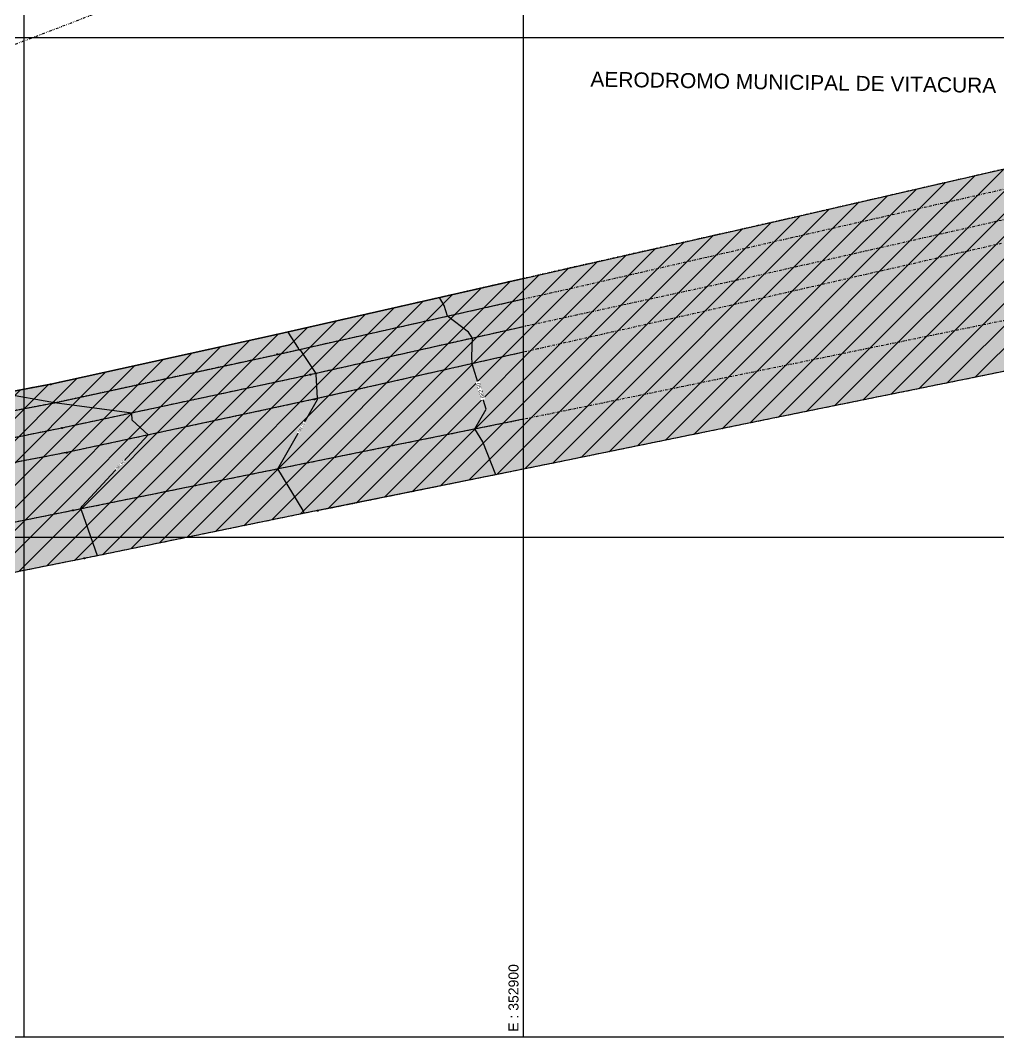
# Model space of a CAD drawing. Extents: x 350769 to 354978, y 6304672 to 6307963.
# Drawn here: x 352799.3 to 352995.1, y 6305300 to 6305503.4 of the extents above; entities that cross this region are included whole.
import ezdxf

# ---------------------------------------------------------------- set-up
doc = ezdxf.new("R2010")
doc.units = 0
doc.header["$PDMODE"] = 35
doc.header["$PDSIZE"] = 0.03
for name, pattern in [('4.0 - LO RECABARREN - DESNIVEL NUEVO$0$HIDDEN', [0.375, 0.25, -0.125]), ('CONTINUOS', [0]), ('DASHED', [19.05, 12.7, -6.35]), ('DIVIDE', [1.25, 0.5, -0.25, 0, -0.25, 0, -0.25]), ('JPG_DASHDOT', [1, 0.5, -0.25, 0, -0.25])]:
    doc.linetypes.add(name, pattern=pattern)
doc.layers.get('0').update_dxf_attribs({"linetype": 'CONTINUOUS'})
for name, color, linetype in [('0-LEVANTAMIENTO 2020.OCT', 211, 'CONTINUOUS'), ('0-LEVANTAMIENTO 2020.SEP', 252, 'CONTINUOUS'), ('1-coordenadas', 8, 'CONTINUOUS'), ('1-LINEA DE CIERRO', 7, 'DIVIDE'), ('1-PAVIMENTO', 161, 'CONTINUOUS'), ('1-TEXTOS', 7, 'CONTINUOUS'), ('2-ACHURADO JARDINERA', 252, 'CONTINUOUS'), ('2-ACHURADO RADIER', 9, 'CONTINUOUS'), ('C-TINN', 5, 'CONTINUOUS'), ('C-TOPO-MAJR', 9, 'CONTINUOUS'), ('C-TOPO-MINR', 8, 'CONTINUOUS'), ('TOP-URB-SOLERAS', 2, 'JPG_DASHDOT')]:
    doc.layers.add(name, color=color, linetype=linetype)
doc.layers.add('0_ASD_TOPOGRAFIA_ELEMENTOS', color=7, linetype='CONTINUOS', lineweight=5, true_color=0xbdbdbd)
doc.styles.add('A', font='arial.ttf', dxfattribs={"height": 2})
doc.styles.add('TEXTIS', font='arial.ttf', dxfattribs={"height": 2})

# ---------------------------------------------------------------- blocks, each defined once
blk = doc.blocks.new('COORDENADAS')
at = {"layer": '1-coordenadas'}
for p, q in [((620, -900.625), (620, -0.625)), ((720, -900.625), (720, -0.625)), ((20, -700.625), (1420, -700.625)), ((20, -800.625), (1420, -800.625)), ((20, -900.625), (1420, -900.625))]:
    blk.add_line(p, q, dxfattribs=at)
blk = doc.blocks.new('TOPOGRAFIA')
at = {"layer": '1-coordenadas', "color": 9, "linetype": '4.0 - LO RECABARREN - DESNIVEL NUEVO$0$HIDDEN', "lineweight": 0, "ltscale": 50, "true_color": 0xbdbdbd}
for p, q in [((390800, 6302300), (390800, 6303200)), ((390900, 6302300), (390900, 6303200)), ((390200, 6302500), (390900, 6302500)), ((390200, 6302400), (390900, 6302400)), ((390200, 6302300), (390900, 6302300))]:
    blk.add_line(p, q, dxfattribs=at)
at = {"layer": '1-LINEA DE CIERRO', "color": 9, "true_color": 0xbdbdbd, "flags": 128}
blk.add_lwpolyline([(390280.92, 6302302.55), (390301.11, 6302310.62), (390303.48, 6302304.64), (390338.62, 6302318.19), (390369.79, 6302330.19), (390401.2, 6302342.36), (390434.78, 6302355.4), (390467.08, 6302367.94), (390498.99, 6302380.27), (390532.22, 6302393.52), (390576.52, 6302411.29), (390608.95, 6302424.29), (390644.31, 6302438.55), (390673.66, 6302450.27), (390710.2, 6302464.15), (390750.81, 6302480.47), (390811.66, 6302503.78), (390838.2, 6302514.07)], dxfattribs=at)
at = {"layer": '1-PAVIMENTO', "color": 9, "true_color": 0xbdbdbd}
for p, q in [((390900, 6302437.01), (390858.11, 6302427.58)), ((390858.11, 6302427.58), (390808.55, 6302416.92)), ((390809.82, 6302405.37), (390900, 6302423.64)), ((390808.55, 6302416.92), (390758.23, 6302407.22)), ((390759.29, 6302395.21), (390809.82, 6302405.37))]:
    blk.add_line(p, q, dxfattribs=at)
at = {"layer": '1-PAVIMENTO', "color": 9, "true_color": 0xbdbdbd, "flags": 128}
for points in [[(390900, 6302451.75), (390850.57, 6302440.52), (390805.35, 6302430.58), (390769.91, 6302423.92), (390735.43, 6302417.58, -0.199761), (390729.48, 6302417.89, -0.163799), (390728.65, 6302418.71), (390731.18, 6302425.01), (390727.09, 6302428.87, -0.36477), (390723.88, 6302427.39), (390705.2, 6302433.55), (390703.25, 6302437.5)], [(390900, 6302442.1), (390857.31, 6302432.48), (390807.58, 6302421.81), (390757.54, 6302411.68), (390713.93, 6302403.62), (390665.26, 6302394.31), (390616.29, 6302386.21, -0.354627), (390618.74, 6302391.03), (390665.57, 6302399.97), (390692.28, 6302405.03), (390732.23, 6302412.88), (390769.81, 6302419.92), (390806.1, 6302426.9), (390850.72, 6302436.56), (390900, 6302447.65)], [(390900, 6302413.59), (390861.04, 6302405.71), (390858.8, 6302405.31), (390812.05, 6302395.71), (390761.02, 6302385.48), (390719.26, 6302376.91), (390670.45, 6302366.92), (390615.03, 6302355.76), (390611.64, 6302384.92, -0.368114), (390613.47, 6302394.13), (390664.65, 6302403.86), (390691.35, 6302409)]]:
    blk.add_lwpolyline(points, format="xyb", dxfattribs=at)
at = {"layer": 'C-TINN', "color": 9, "linetype": 'Continuous', "lineweight": -3, "true_color": 0xbdbdbd}
for points, elevation in [([(390850.47, 6302440.42), (390850.47, 6302440.62), (390850.67, 6302440.62), (390850.67, 6302440.42), (390850.47, 6302440.42)], 681.96), ([(390850.62, 6302436.46), (390850.62, 6302436.66), (390850.82, 6302436.66), (390850.82, 6302436.46), (390850.62, 6302436.46)], 681.93), ([(390857.21, 6302432.38), (390857.21, 6302432.58), (390857.41, 6302432.58), (390857.41, 6302432.38), (390857.21, 6302432.38)], 681.98), ([(390805.25, 6302430.48), (390805.25, 6302430.68), (390805.45, 6302430.68), (390805.45, 6302430.48), (390805.25, 6302430.48)], 681.63), ([(390806, 6302426.8), (390806, 6302427), (390806.2, 6302427), (390806.2, 6302426.8), (390806, 6302426.8)], 681.5), ([(390858.01, 6302427.48), (390858.01, 6302427.68), (390858.21, 6302427.68), (390858.21, 6302427.48), (390858.01, 6302427.48)], 681.99), ([(390807.48, 6302421.71), (390807.48, 6302421.91), (390807.68, 6302421.91), (390807.68, 6302421.71), (390807.48, 6302421.71)], 681.31), ([(390808.45, 6302416.82), (390808.45, 6302417.02), (390808.65, 6302417.02), (390808.65, 6302416.82), (390808.45, 6302416.82)], 681.26), ([(390809.72, 6302405.27), (390809.72, 6302405.47), (390809.92, 6302405.47), (390809.92, 6302405.27), (390809.72, 6302405.27)], 681.48), ([(390858.7, 6302405.21), (390858.7, 6302405.41), (390858.9, 6302405.41), (390858.9, 6302405.21), (390858.7, 6302405.21)], 682.03), ([(390811.95, 6302395.61), (390811.95, 6302395.81), (390812.15, 6302395.81), (390812.15, 6302395.61), (390811.95, 6302395.61)], 681.47)]:
    blk.add_lwpolyline(points, dxfattribs=dict(at, elevation=elevation))
for p in [(390850.57, 6302440.52, 681.96), (390850.72, 6302436.56, 681.93), (390857.31, 6302432.48, 681.98), (390805.35, 6302430.58, 681.63), (390806.1, 6302426.9, 681.5), (390858.11, 6302427.58, 681.99), (390807.58, 6302421.81, 681.31), (390808.55, 6302416.92, 681.26), (390809.82, 6302405.37, 681.48), (390858.8, 6302405.31, 682.03), (390812.05, 6302395.71, 681.47)]:
    blk.add_point(p, dxfattribs=at)
at = {"layer": 'C-TOPO-MAJR', "color": 9, "linetype": 'Continuous', "lineweight": -3, "true_color": 0xbdbdbd, "elevation": 682.5}
blk.add_lwpolyline([(390894.44, 6302412.48), (390891.86, 6302419.04), (390890.26, 6302421.67), (390892.51, 6302425.57), (390889.74, 6302434.7), (390889.68, 6302436.15), (390889.8, 6302439.8), (390888.96, 6302441.04), (390884.8, 6302444.23), (390884.14, 6302446.38), (390883.17, 6302447.93)], dxfattribs=at)
at = {"layer": 'C-TOPO-MINR', "color": 9, "linetype": 'Continuous', "lineweight": -3, "true_color": 0xbdbdbd}
for points, elevation in [([(390856.07, 6302404.75), (390855.87, 6302405.31), (390850.79, 6302413.67), (390858.78, 6302427.54), (390858.73, 6302427.72), (390858.5, 6302432.61), (390858.5, 6302432.75), (390855.54, 6302437.13), (390855.01, 6302437.53), (390854.93, 6302437.8), (390852.87, 6302441.04)], 682), ([(390814.7, 6302396.26), (390811.5, 6302405.37), (390811.32, 6302405.68), (390811.62, 6302406.2), (390824.89, 6302420.44), (390821.64, 6302423.42), (390821.61, 6302424.82), (390806.1, 6302426.9), (390795.63, 6302428.76)], 681.5)]:
    blk.add_lwpolyline(points, dxfattribs=dict(at, elevation=elevation))
at = {"layer": '1-coordenadas', "color": 9, "lineweight": 0, "true_color": 0xbdbdbd, "style": 'A'}
blk.add_text('E : 352900', height=2, rotation=90, dxfattribs=at).set_placement((390899, 6302301))
at = {"layer": 'C-TOPO-MAJR', "color": 9, "linetype": 'Continuous', "lineweight": -3, "true_color": 0xbdbdbd, "insert": (390891.38, 6302429.32, 682.5), "char_height": 0.75, "width": 3.7514, "attachment_point": 5, "rotation": 106.8693, "bg_fill": 3, "box_fill_scale": 1.042333, "bg_fill_color": 256, "bg_fill_true_color": 13158600, "bg_fill_transparency": 0}
blk.add_mtext('682.50', dxfattribs=at)
at = {"layer": 'C-TOPO-MINR', "color": 9, "linetype": 'Continuous', "lineweight": -3, "true_color": 0xbdbdbd, "char_height": 0.5, "attachment_point": 5, "bg_fill": 3, "box_fill_scale": 1.0635, "bg_fill_color": 256, "bg_fill_true_color": 13158600, "bg_fill_transparency": 0}
for s, insert, width, rotation in [('682.00', (390855.54, 6302421.91, 682), 2.501, 60.0457), ('681.50', (390819.28, 6302414.42, 681.5), 2.4048, 47.013)]:
    blk.add_mtext(s, dxfattribs=dict(at, insert=insert, width=width, rotation=rotation))

msp = doc.modelspace()

# ---------------------------------------------------------------- hatches: boundary and pattern name
at = {"layer": '0-LEVANTAMIENTO 2020.OCT'}
h = msp.add_hatch(dxfattribs=at)
h.set_pattern_fill('ANSI31', color=256)
h.paths.add_polyline_path([(353145.758, 6305497.876), (353143.394, 6305507.199), (353058.382, 6305487.892), (353001.864, 6305474.938), (352951.314, 6305463.342), (352910.612, 6305454.161), (352850.569, 6305440.52), (352805.353, 6305430.583), (352769.908, 6305423.921), (352732.876, 6305417.112), (352728.417, 6305418.138), (352731.176, 6305425.01), (352727.087, 6305428.871), (352724.943, 6305427.042), (352705.199, 6305433.549), (352703.247, 6305437.495), (352701.637, 6305437.786), (352607.857, 6305400.821), (352612.725, 6305393.448), (352610.749, 6305389.058), (352611.642, 6305384.925), (352615.033, 6305355.756), (352670.451, 6305366.922), (352719.255, 6305376.912), (352761.019, 6305385.477), (352812.049, 6305395.712), (352858.796, 6305405.308), (352905.963, 6305414.799), (352951.001, 6305423.993), (352999.781, 6305433.872), (353055.242, 6305445.151), (353102.001, 6305454.541), (353152.584, 6305464.876), (353149.9, 6305482.025), (353146.47, 6305493.302)])
at = {"layer": '0-LEVANTAMIENTO 2020.SEP'}
h = msp.add_hatch(dxfattribs=at)
h.set_pattern_fill('ANSI31', color=256)
h.paths.add_polyline_path([(352670.451, 6305366.922), (352615.033, 6305355.756), (352611.642, 6305384.925), (352610.749, 6305389.058), (352612.725, 6305393.448), (352607.857, 6305400.821), (352701.637, 6305437.786), (352703.247, 6305437.495), (352705.199, 6305433.549), (352723.88, 6305427.392), (352725.365, 6305427.402), (352727.087, 6305428.871), (352731.176, 6305425.01), (352728.645, 6305418.705), (352729.479, 6305417.894), (352732.786, 6305417.133), (352735.431, 6305417.582), (352769.908, 6305423.921), (352805.353, 6305430.583), (352850.569, 6305440.52), (352910.612, 6305454.161), (352951.314, 6305463.342), (353001.864, 6305474.938), (353058.382, 6305487.892), (353143.394, 6305507.199), (353145.758, 6305497.876), (353146.47, 6305493.302), (353149.9, 6305482.025), (353152.584, 6305464.876), (353102.001, 6305454.541), (353055.242, 6305445.151), (352999.781, 6305433.872), (352951.001, 6305423.993), (352905.963, 6305414.799), (352858.796, 6305405.308), (352812.049, 6305395.712), (352761.019, 6305385.477), (352719.255, 6305376.912)])
at = {"layer": '2-ACHURADO JARDINERA'}
h = msp.add_hatch(dxfattribs=at)
h.set_pattern_fill('CROSS', color=256, scale=0.25)
h.paths.add_polyline_path([(352807.58, 6305421.813), (352857.313, 6305432.478), (352902.068, 6305442.569), (352944.352, 6305451.754), (352994.7, 6305463.164), (353046.903, 6305475.514), (353092.39, 6305485.729), (353145.758, 6305497.876), (353144.258, 6305503.395), (353100.244, 6305493.41), (353059.279, 6305483.986), (353001.811, 6305470.928), (352950.675, 6305459.264), (352912.85, 6305450.546), (352850.724, 6305436.562), (352806.099, 6305426.903), (352769.806, 6305419.924), (352732.226, 6305412.88), (352692.279, 6305405.033), (352665.568, 6305399.969), (352618.739, 6305391.031, 0.3546275), (352616.291, 6305386.209), (352665.262, 6305394.306), (352713.933, 6305403.621), (352757.54, 6305411.682)])
h = msp.add_hatch(dxfattribs=at)
h.set_pattern_fill('CROSS', color=256, scale=0.25)
edge = h.paths.add_edge_path()
edge.add_line((353143.074, 6305480.003), (353148.882, 6305481.723))
edge.add_line((353148.882, 6305481.723), (353146.47, 6305493.302))
edge.add_line((353146.47, 6305493.302), (353093.152, 6305481.277))
edge.add_line((353093.152, 6305481.277), (353048.229, 6305470.72))
edge.add_line((353048.229, 6305470.72), (352995.652, 6305458.757))
edge.add_line((352995.652, 6305458.757), (352945.972, 6305447.39))
edge.add_line((352945.972, 6305447.39), (352902.832, 6305437.649))
edge.add_line((352902.832, 6305437.649), (352858.107, 6305427.58))
edge.add_line((352858.107, 6305427.58), (352808.548, 6305416.922))
edge.add_line((352808.548, 6305416.922), (352758.228, 6305407.22))
edge.add_line((352758.228, 6305407.22), (352715.498, 6305399.08))
edge.add_line((352715.498, 6305399.08), (352666.18, 6305389.17))
edge.add_line((352666.18, 6305389.17), (352630.985, 6305382.073))
edge.add_arc((352633.263, 6305369.826), 12.457, 100.5388, 166.14072)
edge.add_arc((352624.225, 6305372.056), 3.148, 166.14072, 234.20619)
edge.add_arc((352627.06, 6305380.902), 12.321, 247.69739, 283.87849)
edge.add_line((352630.015, 6305368.941), (352668.694, 6305376.743))
edge.add_line((352668.694, 6305376.743), (352717.109, 6305386.55))
edge.add_line((352717.109, 6305386.55), (352759.295, 6305395.212))
edge.add_line((352759.295, 6305395.212), (352809.818, 6305405.374))
edge.add_line((352809.818, 6305405.374), (352905.734, 6305424.801))
edge.add_line((352905.734, 6305424.801), (352948.975, 6305433.696))
edge.add_line((352948.975, 6305433.696), (352998.108, 6305443.775))
edge.add_line((352998.108, 6305443.775), (353052.822, 6305454.779))
edge.add_line((353052.822, 6305454.779), (353064.913, 6305457.319))
edge.add_line((353064.913, 6305457.319), (353066.254, 6305457.586))
edge.add_line((353066.254, 6305457.586), (353114.574, 6305471.872))
edge.add_line((353114.574, 6305471.872), (353143.074, 6305480.003))
at = {"layer": '2-ACHURADO RADIER'}
h = msp.add_hatch(color=256, dxfattribs=at)
h.dxf.hatch_style = 1
edge = h.paths.add_edge_path()
edge.add_line((353066.254, 6305457.586), (353114.574, 6305471.872))
edge.add_line((353114.574, 6305471.872), (353143.074, 6305480.003))
edge.add_line((353143.074, 6305480.003), (353149.8, 6305481.995))
edge.add_line((353149.8, 6305481.995), (353149.8, 6305481.925))
edge.add_line((353149.8, 6305481.925), (353149.906, 6305481.925))
edge.add_line((353149.906, 6305481.925), (353150.383, 6305474.586))
edge.add_line((353150.383, 6305474.586), (353150.289, 6305474.586))
edge.add_line((353150.289, 6305474.586), (353150.289, 6305474.466))
edge.add_line((353150.289, 6305474.466), (353150.389, 6305474.486))
edge.add_line((353150.389, 6305474.486), (353152.584, 6305464.876))
edge.add_line((353152.584, 6305464.876), (353102.001, 6305454.541))
edge.add_line((353102.001, 6305454.541), (353055.242, 6305445.151))
edge.add_line((353055.242, 6305445.151), (352999.781, 6305433.872))
edge.add_line((352999.781, 6305433.872), (352951.001, 6305423.993))
edge.add_line((352951.001, 6305423.993), (352905.963, 6305414.799))
edge.add_line((352905.963, 6305414.799), (352861.036, 6305405.712))
edge.add_line((352861.036, 6305405.712), (352858.796, 6305405.308))
edge.add_line((352858.796, 6305405.308), (352812.049, 6305395.712))
edge.add_line((352812.049, 6305395.712), (352761.019, 6305385.477))
edge.add_line((352761.019, 6305385.477), (352719.255, 6305376.912))
edge.add_line((352719.255, 6305376.912), (352670.451, 6305366.922))
edge.add_line((352670.451, 6305366.922), (352615.033, 6305355.756))
edge.add_line((352615.033, 6305355.756), (352611.642, 6305384.925))
edge.add_arc((352617.958, 6305388.453), 7.235, 136.33294, 209.18376, ccw=False)
edge.add_line((352612.725, 6305393.448), (352607.857, 6305400.821))
edge.add_line((352607.857, 6305400.821), (352701.637, 6305437.786))
edge.add_line((352701.637, 6305437.786), (352703.247, 6305437.495))
edge.add_line((352703.247, 6305437.495), (352705.199, 6305433.549))
edge.add_line((352705.199, 6305433.549), (352723.88, 6305427.392))
edge.add_arc((352724.605, 6305430.037), 2.742, 254.67721, 334.83908)
edge.add_line((352727.087, 6305428.871), (352731.176, 6305425.01))
edge.add_line((352731.176, 6305425.01), (352728.645, 6305418.705))
edge.add_arc((352730.267, 6305419.538), 1.823, 207.19629, 244.4058)
edge.add_arc((352732.83, 6305424.89), 7.757, 244.4058, 289.59288)
edge.add_line((352735.431, 6305417.582), (352769.908, 6305423.921))
edge.add_line((352769.908, 6305423.921), (352805.353, 6305430.583))
edge.add_line((352805.353, 6305430.583), (352850.569, 6305440.52))
edge.add_line((352850.569, 6305440.52), (352910.612, 6305454.161))
edge.add_line((352910.612, 6305454.161), (352951.314, 6305463.342))
edge.add_line((352951.314, 6305463.342), (353001.864, 6305474.938))
edge.add_line((353001.864, 6305474.938), (353058.382, 6305487.892))
edge.add_line((353058.382, 6305487.892), (353099.33, 6305497.28))
edge.add_line((353099.33, 6305497.28), (353143.394, 6305507.199))
edge.add_line((353143.394, 6305507.199), (353144.258, 6305503.395))
edge.add_line((353144.258, 6305503.395), (353100.244, 6305493.41))
edge.add_line((353100.244, 6305493.41), (353059.279, 6305483.986))
edge.add_line((353059.279, 6305483.986), (353001.811, 6305470.928))
edge.add_line((353001.811, 6305470.928), (352950.675, 6305459.264))
edge.add_line((352950.675, 6305459.264), (352912.85, 6305450.546))
edge.add_line((352912.85, 6305450.546), (352850.724, 6305436.562))
edge.add_line((352850.724, 6305436.562), (352806.099, 6305426.903))
edge.add_line((352806.099, 6305426.903), (352769.806, 6305419.924))
edge.add_line((352769.806, 6305419.924), (352732.226, 6305412.88))
edge.add_line((352732.226, 6305412.88), (352692.279, 6305405.033))
edge.add_line((352692.279, 6305405.033), (352665.568, 6305399.969))
edge.add_line((352665.568, 6305399.969), (352618.739, 6305391.031))
edge.add_arc((352620.487, 6305387.111), 4.292, 114.03251, 192.13612)
edge.add_line((352616.291, 6305386.209), (352665.262, 6305394.306))
edge.add_line((352665.262, 6305394.306), (352713.933, 6305403.621))
edge.add_line((352713.933, 6305403.621), (352757.54, 6305411.682))
edge.add_line((352757.54, 6305411.682), (352807.58, 6305421.813))
edge.add_line((352807.58, 6305421.813), (352857.313, 6305432.478))
edge.add_line((352857.313, 6305432.478), (352902.068, 6305442.569))
edge.add_line((352902.068, 6305442.569), (352944.352, 6305451.754))
edge.add_line((352944.352, 6305451.754), (352994.7, 6305463.164))
edge.add_line((352994.7, 6305463.164), (353046.903, 6305475.514))
edge.add_line((353046.903, 6305475.514), (353092.39, 6305485.729))
edge.add_line((353092.39, 6305485.729), (353145.758, 6305497.876))
edge.add_line((353145.758, 6305497.876), (353146.47, 6305493.302))
edge.add_line((353146.47, 6305493.302), (353093.152, 6305481.277))
edge.add_line((353093.152, 6305481.277), (353048.229, 6305470.72))
edge.add_line((353048.229, 6305470.72), (352995.652, 6305458.757))
edge.add_line((352995.652, 6305458.757), (352945.972, 6305447.39))
edge.add_line((352945.972, 6305447.39), (352902.832, 6305437.649))
edge.add_line((352902.832, 6305437.649), (352858.107, 6305427.58))
edge.add_line((352858.107, 6305427.58), (352808.548, 6305416.922))
edge.add_line((352808.548, 6305416.922), (352758.228, 6305407.22))
edge.add_line((352758.228, 6305407.22), (352715.498, 6305399.08))
edge.add_line((352715.498, 6305399.08), (352666.18, 6305389.17))
edge.add_line((352666.18, 6305389.17), (352630.985, 6305382.073))
edge.add_arc((352633.263, 6305369.826), 12.457, 100.5388, 166.14072)
edge.add_arc((352624.225, 6305372.056), 3.148, 166.14072, 234.20619)
edge.add_arc((352627.06, 6305380.902), 12.321, 247.69739, 283.87849)
edge.add_line((352630.015, 6305368.941), (352668.694, 6305376.743))
edge.add_line((352668.694, 6305376.743), (352717.109, 6305386.55))
edge.add_line((352717.109, 6305386.55), (352759.295, 6305395.212))
edge.add_line((352759.295, 6305395.212), (352809.818, 6305405.374))
edge.add_line((352809.818, 6305405.374), (352905.734, 6305424.801))
edge.add_line((352905.734, 6305424.801), (352948.975, 6305433.696))
edge.add_line((352948.975, 6305433.696), (352998.108, 6305443.775))
edge.add_line((352998.108, 6305443.775), (353052.822, 6305454.779))
edge.add_line((353052.822, 6305454.779), (353064.913, 6305457.319))
edge.add_line((353064.913, 6305457.319), (353066.254, 6305457.586))
h.paths.add_polyline_path([(352629.111, 6305402.964), (352687.245, 6305425.612), (352691.355, 6305408.999), (352630.45, 6305397.3)], flags=16)

# ---------------------------------------------------------------- linework, layer by layer
at = {"layer": '0-LEVANTAMIENTO 2020.SEP', "flags": 128}
for points in [[(352670.451, 6305366.922), (352615.033, 6305355.756), (352611.642, 6305384.925), (352610.749, 6305389.058), (352612.725, 6305393.448), (352607.857, 6305400.821), (352701.637, 6305437.786), (352703.247, 6305437.495), (352705.199, 6305433.549), (352723.88, 6305427.392), (352725.365, 6305427.402), (352727.087, 6305428.871), (352731.176, 6305425.01), (352728.645, 6305418.705), (352729.479, 6305417.894), (352732.786, 6305417.133), (352735.431, 6305417.582), (352769.908, 6305423.921), (352805.353, 6305430.583), (352850.569, 6305440.52), (352910.612, 6305454.161), (352951.314, 6305463.342), (353001.864, 6305474.938)], [(352999.781, 6305433.872), (352951.001, 6305423.993), (352905.963, 6305414.799), (352858.796, 6305405.308), (352812.049, 6305395.712), (352761.019, 6305385.477), (352719.255, 6305376.912), (352670.451, 6305366.922)]]:
    msp.add_lwpolyline(points, dxfattribs=at)
at = {"layer": 'TOP-URB-SOLERAS'}
for p, q in [((352995.652, 6305458.757), (352945.972, 6305447.39)), ((352945.972, 6305447.39), (352902.832, 6305437.649)), ((352948.975, 6305433.696), (352998.108, 6305443.775)), ((352902.832, 6305437.649), (352858.107, 6305427.58)), ((352905.734, 6305424.801), (352948.975, 6305433.696)), ((352858.107, 6305427.58), (352808.548, 6305416.922)), ((352809.818, 6305405.374), (352905.734, 6305424.801)), ((352808.548, 6305416.922), (352758.228, 6305407.22)), ((352759.295, 6305395.212), (352809.818, 6305405.374))]:
    msp.add_line(p, q, dxfattribs=at)
at = {"layer": 'TOP-URB-SOLERAS', "flags": 128}
for points in [[(353143.394, 6305507.199), (353099.33, 6305497.28), (353058.382, 6305487.892), (353001.864, 6305474.938), (352951.314, 6305463.342), (352910.612, 6305454.161), (352850.569, 6305440.52), (352805.353, 6305430.583), (352769.908, 6305423.921), (352735.431, 6305417.582, -0.1997611), (352729.479, 6305417.894, -0.1637989), (352728.645, 6305418.705), (352731.176, 6305425.01), (352727.087, 6305428.871, -0.3647703), (352723.88, 6305427.392), (352705.199, 6305433.549), (352703.247, 6305437.495)], [(353145.758, 6305497.876), (353092.39, 6305485.729), (353046.903, 6305475.514), (352994.7, 6305463.164), (352944.352, 6305451.754), (352902.068, 6305442.569), (352857.313, 6305432.478), (352807.58, 6305421.813), (352757.54, 6305411.682), (352713.933, 6305403.621), (352665.262, 6305394.306), (352616.291, 6305386.209, -0.3546275), (352618.739, 6305391.031), (352665.568, 6305399.969), (352692.279, 6305405.033), (352732.226, 6305412.88), (352769.806, 6305419.924), (352806.099, 6305426.903), (352850.724, 6305436.562), (352912.85, 6305450.546), (352950.675, 6305459.264), (353001.811, 6305470.928), (353059.279, 6305483.986), (353100.244, 6305493.41), (353144.258, 6305503.395)], [(353152.584, 6305464.876), (353102.001, 6305454.541), (353055.242, 6305445.151), (352999.781, 6305433.872), (352951.001, 6305423.993), (352905.963, 6305414.799), (352861.036, 6305405.712), (352858.796, 6305405.308), (352812.049, 6305395.712), (352761.019, 6305385.477), (352719.255, 6305376.912), (352670.451, 6305366.922), (352615.033, 6305355.756), (352611.642, 6305384.925, -0.3681136), (352613.47, 6305394.127), (352664.648, 6305403.861), (352691.355, 6305408.999)]]:
    msp.add_lwpolyline(points, format="xyb", dxfattribs=at)

# ---------------------------------------------------------------- block references
at = {"color": 252, "linetype": 'DASHED'}
msp.add_blockref('COORDENADAS', (352180, 6306200.625), dxfattribs=at)

# ---------------------------------------------------------------- texts
at = {"layer": '1-coordenadas', "style": 'A'}
msp.add_text('E : 352900', height=2, rotation=90, dxfattribs=at).set_placement((352899, 6305301))
at = {"layer": '1-TEXTOS', "style": 'TEXTIS'}
msp.add_text('AERODROMO MUNICIPAL DE VITACURA', height=3, rotation=359.0901, dxfattribs=at).set_placement((352913.384, 6305490.174))

# ---------------------------------------------------------------- next in the draw order: block references
at = {"layer": '0_ASD_TOPOGRAFIA_ELEMENTOS', "color": 30, "true_color": 0xf26507}
msp.add_blockref('TOPOGRAFIA', (-38000, 3000), dxfattribs=at)

doc.saveas('drawing.dxf')
